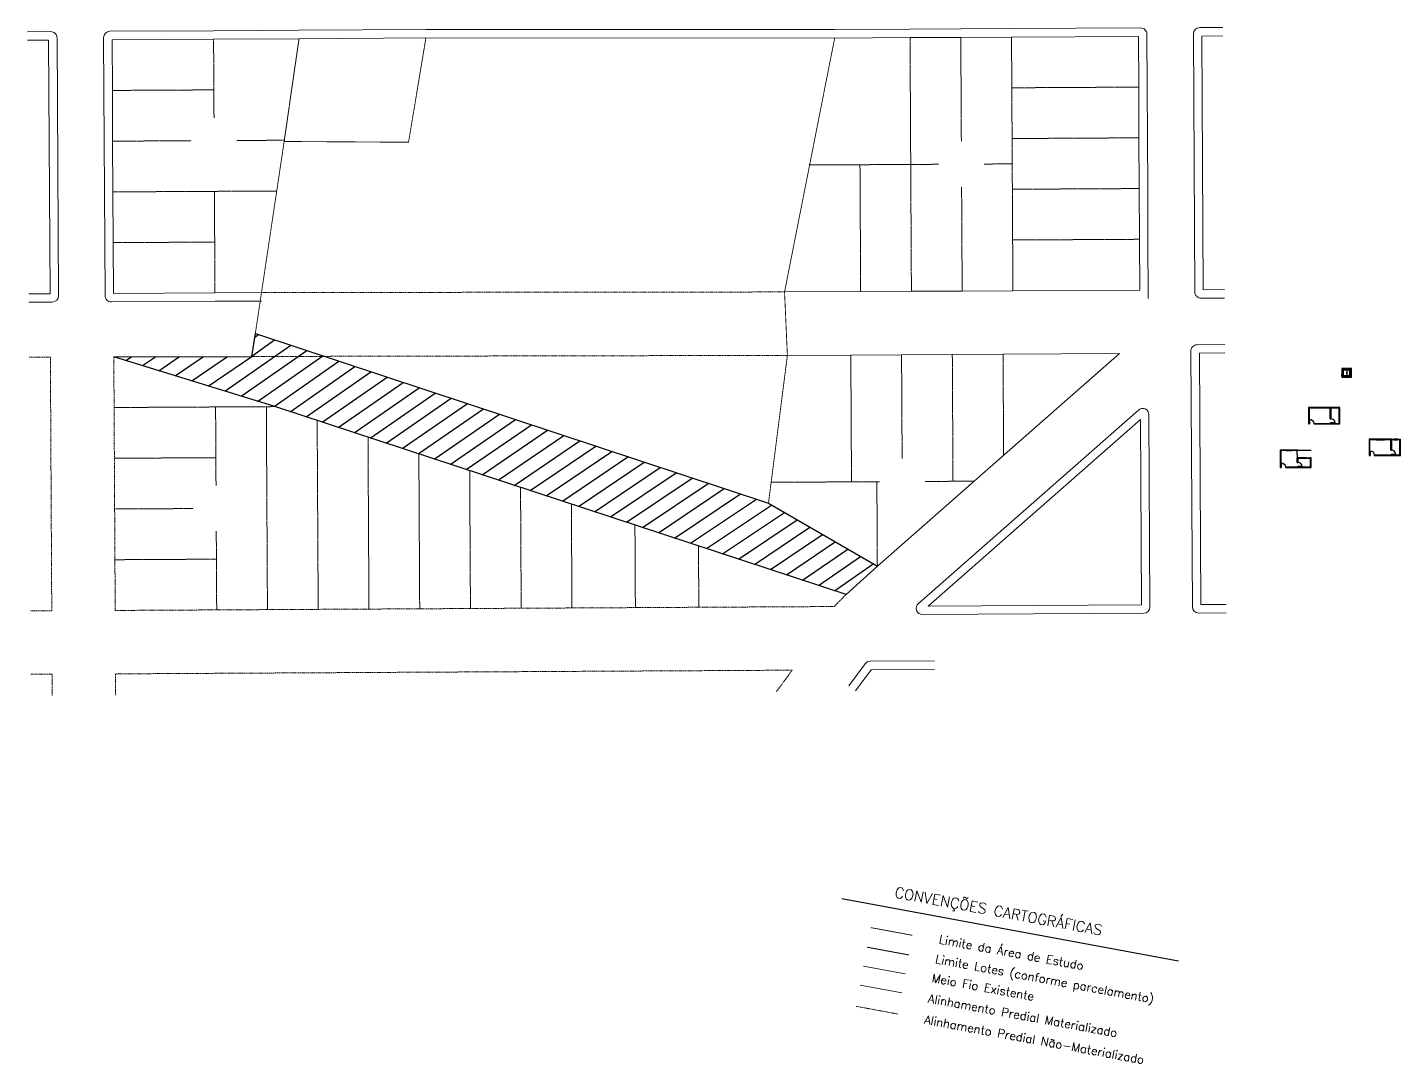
# Model space of a CAD drawing. Header units: centimetres. Extents: x 0 to 1302389, y -144212 to 85618.
# Drawn here: x 597548 to 630015, y -92721 to -68214 of the extents above; entities that cross this region are included whole.
import ezdxf

# ---------------------------------------------------------------- set-up
doc = ezdxf.new("R2010")
doc.units = ezdxf.units.CM
doc.header["$LTSCALE"] = 4
for name, pattern in [('DASHED', [19.049999999999997, 12.7, -6.35]), ('DASHED2', [9.524999999999999, 6.35, -3.175]), ('LTYPE_4', [112.5, 56.25, -56.25]), ('LTYPE_6', [168.75, 112.5, -28.125, 0, -28.125]), ('TRACEJADO', [2, 1, -1])]:
    doc.linetypes.add(name, pattern=pattern)
for name, color, linetype in [('0.1', 1, 'Continuous'), ('0.2', 2, 'Continuous'), ('0.6', 6, 'Continuous'), ('02-CONT', 2, 'Continuous'), ('08', 8, 'Continuous'), ('LIMITE-L', 7, 'Continuous')]:
    doc.layers.add(name, color=color, linetype=linetype)
for name, color, linetype, lineweight in [('FOLHA', 7, 'Continuous', 9), ('K-ALINHAMENTO', 10, 'Continuous', 9), ('P-MEIOFIO', 171, 'Continuous', 9), ('P-URB', 2, 'Continuous', 9)]:
    doc.layers.add(name, color=color, linetype=linetype, lineweight=lineweight)
doc.styles.add('ROMANS', font='romans.shx')

# ---------------------------------------------------------------- blocks, each defined once
blk = doc.blocks.new('1_00e-flat-4')
at = {"color": 1}
blk.add_arc((28.40539012430236, -52.25289090164006), 100, 90, 180, dxfattribs=at)
at = {"layer": '02-CONT'}
blk.add_lwpolyline([(28.40539012430236, -52.25289090164006), (25.40539012430236, -52.25289090164006), (25.40539012430236, 47.74710909835994), (28.40539012430236, 47.74710909835994)], close=True, dxfattribs=at)

msp = doc.modelspace()

# ---------------------------------------------------------------- hatches: boundary and pattern name
at = {"layer": 'LIMITE-L', "transparency": 33554534}
h = msp.add_hatch(dxfattribs=at)
h.set_pattern_fill('ANSI31', color=3, scale=100, angle=-10.4644052113795, style=0)
h.set_pattern_definition([(34.5355947886205, (-190579999.5582845, -754679836.0695785), (-179.9965008461684, 261.5482932139594), [])])
h.paths.add_polyline_path([(617643.8636005117, -80959.08979048312), (615069.6170641534, -79468.71793459496), (602936.8345977, -75452.93446750077), (602855.2120434485, -75997.17313726654), (599590.2381574683, -76004.02173484385), (603396.7247940485, -77183.28399804514), (616903.4970878105, -81626.28871699912)])

# ---------------------------------------------------------------- linework, layer by layer
at = {"color": 1}
msp.add_line((616802.6513975634, -88817.38984705159), (624768.367575566, -90288.6300033126), dxfattribs=at)
at = {"layer": '0.1'}
for p, q in [((628627.7574922316, -76319.70353535617), (628627.7574921275, -76471.70353626095)), ((627436.5389853597, -78208.87078208162), (627316.5389853597, -78208.87078208162)), ((627316.5389853597, -78223.87078208162), (627436.5389853597, -78223.87078208162)), ((627585.0389853597, -78208.87078208162), (627900.0389853597, -78208.87078208162)), ((627585.0389853597, -78210.87078208162), (627900.0389853597, -78210.87078208162)), ((629634.841035439, -77949.60229852551), (629434.841035439, -77949.59678738935)), ((629434.841035439, -77964.59678738935), (629634.841035439, -77964.59678738935)), ((629939.841035439, -77949.60229852551), (629859.841035439, -77949.60229852551)), ((629859.841035439, -77964.59561227023), (629939.841035439, -77964.59561227023)), ((627785.0389853597, -78395.87078208162), (627865.0389853597, -78395.87078208162)), ((627865.0389853597, -78410.87078208162), (627785.0389853597, -78410.87078208162))]:
    msp.add_line(p, q, dxfattribs=at)
at = {"layer": '0.2'}
for p, q in [((627436.5389853597, -78214.87078208162), (627316.5389853597, -78214.87078208162)), ((627316.5389853597, -78217.87078208162), (627436.5389853597, -78217.87078208162))]:
    msp.add_line(p, q, dxfattribs=at)
at = {"layer": '0.2', "linetype": 'DASHED2'}
for p, q in [((629634.840870105, -77955.60229852323), (629434.840870105, -77955.59678738707)), ((629434.841035439, -77958.59678738935), (629634.841035439, -77958.59678738935)), ((629939.841035439, -77955.60229852551), (629859.841035439, -77955.60229852551)), ((629859.841035439, -77958.59561227023), (629939.841035439, -77958.59561227023)), ((627785.0389853597, -78401.87078208162), (627865.0389853597, -78401.87078208162)), ((627865.0389853597, -78404.87078208162), (627785.0389853597, -78404.87078208162))]:
    msp.add_line(p, q, dxfattribs=at)
at = {"layer": '0.2'}
for points in [[(627565.0389853597, -78310.87078208162), (627570.0389853597, -78310.87078208162), (627570.0389853597, -78223.87078208162), (627565.0389853597, -78223.87078208162)], [(627570.0389853597, -78395.87078208162), (627575.0389853597, -78395.87078208162), (627575.0389853597, -78310.87078208162), (627570.0389853597, -78310.87078208162)]]:
    msp.add_lwpolyline(points, close=True, dxfattribs=at)
at = {"layer": '0.6'}
for p, q in [((627862.3108965093, -77578.3189601698), (627862.3108965093, -77593.3189601698)), ((627962.3108965093, -77578.3189601698), (627962.3108965093, -77593.3189601698)), ((628352.3108965093, -77468.3189601698), (628367.3108965093, -77468.3189601698)), ((628352.3108965093, -77568.3189601698), (628367.3108965093, -77568.3189601698)), ((627316.5389853597, -78223.87078208162), (627316.5389853597, -78208.87078208162)), ((627436.5389853597, -78223.87078208162), (627436.5389853597, -78208.87078208162)), ((629434.841035439, -77964.59678738935), (629434.841035439, -77949.59678738935)), ((629634.841035439, -77964.59678738935), (629634.841035439, -77949.59678738935)), ((629784.841035439, -78214.59678738935), (629799.841035439, -78214.59678738935)), ((629859.841035439, -77964.59561227023), (629859.841035439, -77949.60229852551)), ((629939.841035439, -77964.59561227023), (629939.841035439, -77949.60229852551)), ((629939.841035439, -77949.60229852551), (630014.841035439, -77949.60229852551)), ((627570.0389853597, -78395.87078208162), (627585.0389853597, -78395.87078208162)), ((627570.0389853597, -78500.87078208162), (627585.0389853597, -78500.87078208162)), ((627785.0389853597, -78410.87078208162), (627785.0389853597, -78395.87078208162)), ((627865.0389853597, -78410.87078208162), (627865.0389853597, -78395.87078208162)), ((629294.841035439, -78324.59678738935), (629294.841035439, -78339.59678738935)), ((629394.841035439, -78324.59678738935), (629394.841035439, -78339.59678738935)), ((629784.841035439, -78314.59678738935), (629799.841035439, -78314.59678738935)), ((627193.0389853597, -78610.87078208162), (627193.0389853597, -78625.87078208162)), ((627293.0389853597, -78610.87078208162), (627293.0389853597, -78625.87078208162)), ((627570.0389853597, -78600.87078208162), (627585.0389853597, -78600.87078208162))]:
    msp.add_line(p, q, dxfattribs=at)
for points in [[(628857.7574922316, -76489.20353494848), (628857.7574922316, -76279.20353494848), (628627.7574922316, -76279.20353494848), (628627.7574922316, -76319.70353535617)], [(628842.7574922316, -76474.20353494848), (628842.7574922316, -76294.20353494848), (628642.7574922316, -76294.20353494848), (628642.7574922316, -76319.70353535617)], [(628627.7574922316, -76471.70353626095), (628627.7574922316, -76489.20353494848), (628857.7574922316, -76489.20353494848)], [(628642.7574922316, -76471.70353626095), (628642.7574922316, -76474.20353494848), (628842.7574922316, -76474.20353494848)], [(628367.3108965093, -77203.3189601698), (627837.3108965093, -77203.3189601698), (627837.3108965093, -77593.3189601698), (627862.3108965093, -77593.3189601698)], [(628352.3108965093, -77468.3189601698), (628352.3108965093, -77218.3189601698), (627852.3108965093, -77218.3189601698), (627852.3108965093, -77578.3189601698), (627862.3108965093, -77578.3189601698)], [(628352.3108965093, -77593.31778505068), (628582.3108965093, -77593.31778505068), (628582.3108965093, -77203.31778505068), (628352.3108965093, -77203.31778505068), (628352.3108965093, -77203.3189601698)], [(628352.3108965093, -77218.3189601698), (628352.3108965093, -77468.3189601698)], [(628367.3108965093, -77468.3189601698), (628367.3108965093, -77218.31778505068)], [(628367.3108965093, -77568.3189601698), (628367.3108965093, -77578.31778505068), (628567.3108965093, -77578.31778505068), (628567.3108965093, -77218.31778505068), (628367.3108965093, -77218.31778505068), (628367.3108965093, -77468.3189601698)], [(627962.3108965093, -77578.3189601698), (628352.3108965093, -77578.3189601698), (628352.3108965093, -77568.3189601698)], [(627962.3108965093, -77593.3189601698), (628367.3108965093, -77593.3189601698), (628367.3108965093, -77593.31778505068)], [(628352.3108965093, -77568.3189601698), (628352.3108965093, -77578.3189601698)], [(628367.3108965093, -77578.31778505068), (628367.3108965093, -77568.3189601698)], [(627316.5389853597, -78208.87078208162), (627168.0389853597, -78208.87078208162), (627168.0389853597, -78625.87078208162), (627193.0389853597, -78625.87078208162)], [(627316.5389853597, -78223.87078208162), (627183.0389853597, -78223.87078208162), (627183.0389853597, -78610.87078208162), (627193.0389853597, -78610.87078208162)], [(627585.0389853597, -78223.87078208162), (627585.0389853597, -78208.87078208162), (627436.5389853597, -78208.87078208162)], [(627585.0389853597, -78223.87078208162), (627436.5389853597, -78223.87078208162)], [(629434.841035439, -77949.59678738935), (629269.841035439, -77949.59678738935), (629269.841035439, -78339.59678738935), (629294.841035439, -78339.59678738935)], [(629434.841035439, -77964.59678738935), (629284.841035439, -77964.59678738935), (629284.841035439, -78324.59678738935), (629294.841035439, -78324.59678738935)], [(629799.841035439, -77949.59678738935), (629634.841035439, -77949.59678738935)], [(629634.841035439, -77949.60229852551), (629859.841035439, -77949.60229852551)], [(629784.841035439, -78214.59678738935), (629784.841035439, -77964.59678738935), (629634.841035439, -77964.59678738935)], [(629784.841035439, -78339.59561227023), (630014.841035439, -78339.59561227023), (630014.841035439, -77949.59561227023)], [(629784.841035439, -77949.59561227023), (629784.841035439, -77949.59678738935)], [(629784.841035439, -77964.59678738935), (629784.841035439, -78214.59678738935)], [(629799.841035439, -78214.59678738935), (629799.841035439, -77964.59561227023)], [(629799.841035439, -78314.59678738935), (629799.841035439, -78324.59561227023), (629999.841035439, -78324.59561227023), (629999.841035439, -77964.59561227023), (629939.841035439, -77964.59561227023)], [(629859.841035439, -77964.59561227023), (629799.841035439, -77964.59561227023), (629799.841035439, -78214.59678738935)], [(627570.0389853597, -78625.87078208162), (627900.0389853597, -78625.87078208162), (627900.0389853597, -78395.87078208162), (627865.0389853597, -78395.87078208162)], [(627570.0389853597, -78500.87078208162), (627570.0389853597, -78395.87078208162)], [(627585.0389853597, -78395.87078208162), (627585.0389853597, -78395.87078208162)], [(627785.0389853597, -78395.87078208162), (627585.0389853597, -78395.87078208162)], [(627585.0389853597, -78600.87078208162), (627585.0389853597, -78610.87078208162), (627885.0389853597, -78610.87078208162), (627885.0389853597, -78410.87078208162), (627865.0389853597, -78410.87078208162)], [(627585.0389853597, -78500.87078208162), (627585.0389853597, -78410.87078208162)], [(627785.0389853597, -78410.87078208162), (627585.0389853597, -78410.87078208162), (627585.0389853597, -78500.87078208162)], [(629394.841035439, -78324.59678738935), (629784.841035439, -78324.59678738935), (629784.841035439, -78314.59678738935)], [(629394.841035439, -78339.59678738935), (629799.841035439, -78339.59678738935), (629799.841035439, -78339.59561227023)], [(629784.841035439, -78314.59678738935), (629784.841035439, -78324.59678738935)], [(629799.841035439, -78324.59561227023), (629799.841035439, -78314.59678738935)], [(627293.0389853597, -78610.87078208162), (627570.0389853597, -78610.87078208162), (627570.0389853597, -78600.87078208162)], [(627293.0389853597, -78625.87078208162), (627585.0389853597, -78625.87078208162)], [(627585.0389853597, -78610.87078208162), (627585.0389853597, -78600.87078208162)]]:
    msp.add_lwpolyline(points, dxfattribs=at)
at = {"layer": '08', "color": 253}
for p, q in [((628734.2036663439, -76299.20353398421), (628734.2036663439, -76294.2035344664)), ((628751.2036674046, -76299.20353398421), (628751.2036674046, -76294.2035344664)), ((628627.7574922316, -76319.70353535617), (628633.7574921692, -76319.70353535617)), ((628627.757492178, -76319.7035362181), (628642.7574922316, -76319.7035362181)), ((628627.7574921275, -76331.70353542764), (628638.2574922004, -76331.70353542764)), ((628627.7574921275, -76421.70353596327), (628627.7574921275, -76471.70353626095)), ((628633.7574921692, -76421.70353596327), (628627.7574921275, -76421.70353596327)), ((628627.7574922316, -76471.70353626095), (628633.7574921692, -76471.70353626095)), ((628642.7574922316, -76471.70353626095), (628627.757492178, -76471.70353626095)), ((628633.5574921678, -76319.9035353574), (628627.957492129, -76319.9035353574)), ((628638.057492199, -76331.50353542641), (628627.957492129, -76331.50353542641)), ((628627.957492129, -76421.9035359645), (628633.5574921678, -76421.9035359645)), ((628627.957492129, -76471.50353625971), (628627.957492129, -76421.9035359645)), ((628633.5574921678, -76471.50353625971), (628627.957492129, -76471.50353625971)), ((628633.5574921678, -76321.20353536513), (628633.5574921678, -76319.9035353574)), ((628633.7574921692, -76321.20353536513), (628633.5574921678, -76321.20353536513)), ((628633.5574921678, -76421.9035359645), (628633.5574921678, -76423.20353597224)), ((628633.5574921678, -76423.20353597224), (628633.7574921692, -76423.20353597224)), ((628633.5574921678, -76470.20353625198), (628633.5574921678, -76471.50353625971)), ((628633.7574921692, -76470.20353625198), (628633.5574921678, -76470.20353625198)), ((628633.7574921692, -76319.70353535617), (628642.7574922316, -76319.70353535617)), ((628633.7574921692, -76319.70353535617), (628633.7574921692, -76321.20353536513)), ((628633.7574921692, -76471.70353626095), (628633.7574921692, -76331.70353542764)), ((628642.7574922316, -76471.70353626095), (628633.7574921692, -76471.70353626095)), ((628634.2574921726, -76376.70353569552), (628634.2574921726, -76423.70353597526)), ((628634.2574921726, -76376.70353569552), (628638.2574922004, -76376.70353569552)), ((628634.2574921726, -76423.70353597526), (628638.2574922004, -76423.70353597526)), ((628634.457492174, -76423.50353597403), (628634.457492174, -76376.90353569663)), ((628638.057492199, -76376.90353569663), (628634.457492174, -76376.90353569663)), ((628638.057492199, -76423.50353597403), (628634.457492174, -76423.50353597403)), ((628635.757492183, -76471.70353626095), (628635.757492183, -76423.70353597526)), ((628636.75749219, -76423.70353597526), (628636.75749219, -76471.70353626095)), ((628638.057492199, -76330.00353541756), (628638.057492199, -76331.50353542641)), ((628642.5574922302, -76330.00353541756), (628638.057492199, -76330.00353541756)), ((628638.057492199, -76378.20353570436), (628638.057492199, -76376.90353569663)), ((628638.2574922004, -76378.20353570436), (628638.057492199, -76378.20353570436)), ((628638.057492199, -76422.2035359663), (628638.057492199, -76423.50353597403)), ((628638.2574922004, -76422.2035359663), (628638.057492199, -76422.2035359663)), ((628638.2574922004, -76330.20353541868), (628642.7574922316, -76330.20353541868)), ((628638.2574922004, -76331.70353542764), (628638.2574922004, -76330.20353541868)), ((628638.2574922004, -76376.70353569552), (628638.2574922004, -76378.20353570436)), ((628638.2574922004, -76423.70353597526), (628638.2574922004, -76422.2035359663)), ((628638.7574922038, -76330.50353542047), (628638.7574922038, -76378.70353570739)), ((628642.7574922316, -76330.50353542047), (628638.7574922038, -76330.50353542047)), ((628638.7574922038, -76378.70353570739), (628642.7574922316, -76378.70353570739)), ((628638.9574922052, -76330.70353542171), (628642.5574922302, -76330.70353542171)), ((628638.9574922052, -76378.50353570627), (628638.9574922052, -76330.70353542171)), ((628642.5574922302, -76378.50353570627), (628638.9574922052, -76378.50353570627)), ((628640.2574922142, -76471.70353626095), (628640.2574922142, -76378.70353570739)), ((628641.2574922212, -76378.70353570739), (628641.2574922212, -76471.70353626095)), ((628642.5574922302, -76328.70353540983), (628642.5574922302, -76330.00353541756)), ((628642.7574922316, -76328.70353540983), (628642.5574922302, -76328.70353540983)), ((628642.5574922302, -76330.70353542171), (628642.5574922302, -76332.00353542944)), ((628642.5574922302, -76332.00353542944), (628642.7574922316, -76332.00353542944)), ((628642.5574922302, -76377.20353569843), (628642.5574922302, -76378.50353570627)), ((628642.7574922316, -76377.20353569843), (628642.5574922302, -76377.20353569843)), ((628642.7574922316, -76328.70353540983), (628642.7574922316, -76319.70353621822)), ((628642.7574922316, -76328.70353540983), (628642.7574922316, -76471.70353626095)), ((628645.7574922524, -76328.70353540983), (628645.9574922537, -76328.70353540983)), ((628645.7574922524, -76328.70353540983), (628645.7574922524, -76469.20353624616)), ((628650.2574922836, -76330.20353541868), (628645.7574922524, -76330.20353541868)), ((628645.7574922524, -76330.50353542047), (628649.7574922802, -76330.50353542047)), ((628645.9574922537, -76332.00353542944), (628645.7574922524, -76332.00353542944)), ((628645.7574922524, -76377.20353569843), (628645.9574922537, -76377.20353569843)), ((628649.7574922802, -76378.70353570739), (628645.7574922524, -76378.70353570739)), ((628654.7574923148, -76469.20353624616), (628645.7574922524, -76469.20353624616)), ((628645.9574922537, -76328.70353540983), (628645.9574922537, -76330.00353541756)), ((628645.9574922537, -76330.00353541756), (628650.4574922851, -76330.00353541756)), ((628645.9574922537, -76330.70353542171), (628645.9574922537, -76332.00353542944)), ((628649.5574922787, -76330.70353542171), (628645.9574922537, -76330.70353542171)), ((628645.9574922537, -76377.20353569843), (628645.9574922537, -76378.50353570627)), ((628645.9574922537, -76378.50353570627), (628649.5574922787, -76378.50353570627)), ((628647.2574922629, -76469.20353624616), (628647.2574922629, -76378.70353570739)), ((628648.2574922697, -76378.70353570739), (628648.2574922697, -76469.20353624616)), ((628649.5574922787, -76378.50353570627), (628649.5574922787, -76330.70353542171)), ((628649.7574922802, -76330.50353542047), (628649.7574922802, -76378.70353570739)), ((628650.2574922836, -76331.70353542764), (628650.2574922836, -76330.20353541868)), ((628650.2574922836, -76331.70353542764), (628654.7574923148, -76331.70353542764)), ((628650.2574922836, -76376.70353569552), (628650.2574922836, -76378.20353570436)), ((628654.2574923114, -76376.70353569552), (628650.2574922836, -76376.70353569552)), ((628650.2574922836, -76378.20353570436), (628650.4574922851, -76378.20353570436)), ((628650.2574922836, -76422.2035359663), (628650.4574922851, -76422.2035359663)), ((628650.2574922836, -76423.70353597526), (628650.2574922836, -76422.2035359663)), ((628654.2574923114, -76423.70353597526), (628650.2574922836, -76423.70353597526)), ((628650.4574922851, -76330.00353541756), (628650.4574922851, -76331.50353542641)), ((628650.4574922851, -76331.50353542641), (628654.7574923148, -76331.50353542641)), ((628650.4574922851, -76376.90353569663), (628654.05749231, -76376.90353569663)), ((628650.4574922851, -76378.20353570436), (628650.4574922851, -76376.90353569663)), ((628650.4574922851, -76422.2035359663), (628650.4574922851, -76423.50353597403)), ((628650.4574922851, -76423.50353597403), (628654.05749231, -76423.50353597403)), ((628651.7574922941, -76423.70353597526), (628651.7574922941, -76469.20353624616)), ((628652.7574923009, -76469.20353624616), (628652.7574923009, -76423.70353597526)), ((628654.05749231, -76423.50353597403), (628654.05749231, -76376.90353569663)), ((628654.2574923114, -76376.70353569552), (628654.2574923114, -76423.70353597526)), ((628657.7574922852, -76331.50353526017), (628654.7574922745, -76331.50353526017)), ((628654.7574923148, -76331.70353542764), (628654.7574923148, -76469.20353624616)), ((628654.7574922745, -76331.70353476093), (628659.7574917923, -76331.70353476093)), ((628654.7574922745, -76421.70353658237), (628659.7574917923, -76421.70353658237)), ((628654.7574922745, -76423.20353658772), (628654.9574917752, -76423.20353658772)), ((628654.9574917752, -76421.90353608313), (628657.7574922852, -76421.90353608313)), ((628654.9574917752, -76423.20353658772), (628654.9574917752, -76421.90353608313)), ((628657.7574922852, -76311.20353402705), (628657.7574922852, -76331.50353526017)), ((628812.7574921245, -76311.20353402705), (628657.7574922852, -76311.20353402705)), ((628657.7574922852, -76421.90353608313), (628657.7574922852, -76457.20353538771)), ((628657.7574922852, -76457.20353538771), (628812.7574921245, -76457.20353538771)), ((628659.7574917923, -76314.20353403776), (628809.7574906137, -76314.20353403776)), ((628659.7574917923, -76314.20353403776), (628659.7574917923, -76331.70353476093)), ((628659.7574917923, -76454.20353537689), (628659.7574917923, -76421.70353658237)), ((628809.7574906137, -76454.20353537689), (628659.7574917923, -76454.20353537689)), ((628721.7036665992, -76308.10353402533), (628727.1036666699, -76308.10353402533)), ((628721.7036665992, -76308.70353403148), (628721.7036665992, -76308.10353402533)), ((628721.7036665992, -76308.70353403148), (628727.7036666778, -76308.70353403148)), ((628721.7036665992, -76459.70353538317), (628721.7036665992, -76460.30353538932)), ((628721.7036665992, -76459.70353538317), (628727.7036666778, -76459.70353538317)), ((628721.7036665992, -76460.30353538932), (628727.1036666699, -76460.30353538932)), ((628727.1036666699, -76302.70353396978), (628735.2036667761, -76302.70353396978)), ((628727.1036666699, -76308.10353402533), (628727.1036666699, -76302.70353396978)), ((628727.1036666699, -76460.30353538932), (628727.1036666699, -76465.70353544487)), ((628727.1036666699, -76465.70353544487), (628735.2036667761, -76465.70353544487)), ((628727.7036666778, -76308.70353403148), (628727.7036666778, -76302.70353396978)), ((628727.7036668207, -76308.70353351808), (628727.7036668207, -76311.20353402705)), ((628727.7036668207, -76459.70353589657), (628727.7036668207, -76457.20353538771)), ((628727.7036666778, -76459.70353538317), (628727.7036666778, -76465.70353544487)), ((628738.2036668581, -76299.20353398421), (628734.2036663439, -76299.20353398421)), ((628738.2036668581, -76469.20353543056), (628734.2036663439, -76469.20353543056)), ((628734.2036663439, -76469.20353543056), (628734.2036663439, -76474.20353494848)), ((628735.2036667761, -76302.70353396978), (628735.2036667761, -76308.70353403148)), ((628735.2036668474, -76308.70353351808), (628735.2036668474, -76311.20353402705)), ((628735.2036668474, -76459.70353589657), (628735.2036668474, -76457.20353538771)), ((628735.2036667761, -76465.70353544487), (628735.2036667761, -76459.70353538317)), ((628738.2036668581, -76299.20353398421), (628738.2036668581, -76299.6535339858)), ((628742.7036668742, -76299.20353398421), (628738.2036668581, -76299.20353398421)), ((628738.5532408594, -76300.02079698707), (628738.2036668581, -76299.6535339858)), ((628738.5532408594, -76468.3862724277), (628738.2036668581, -76468.75353542886)), ((628738.2036668581, -76469.20353543056), (628738.2036668581, -76468.75353542886)), ((628738.2036668581, -76469.20353543056), (628742.7036668742, -76469.20353543056)), ((628741.9040928714, -76300.18627098769), (628738.5532408594, -76300.02079698707)), ((628741.9040928714, -76468.22079842708), (628738.5532408594, -76468.3862724277)), ((628742.2536668726, -76302.15353399464), (628741.9036668714, -76302.5035339959)), ((628741.9036668714, -76306.70353401099), (628741.9036668714, -76302.5035339959)), ((628742.7036668742, -76306.70353401099), (628741.9036668714, -76306.70353401099)), ((628741.9036668714, -76461.70353540378), (628741.9036668714, -76465.90353541875)), ((628742.7036668742, -76461.70353540378), (628741.9036668714, -76461.70353540378)), ((628742.2536668726, -76466.25353542001), (628741.9036668714, -76465.90353541875)), ((628741.9040928714, -76300.18627098769), (628742.2536668726, -76300.55353398896)), ((628742.2536668726, -76467.85353542569), (628741.9040928714, -76468.22079842708)), ((628742.2536668726, -76302.15353399464), (628742.2536668726, -76300.55353398896)), ((628742.2536668726, -76466.25353542001), (628742.2536668726, -76467.85353542569)), ((628747.2036668903, -76299.20353398421), (628742.7036668742, -76299.20353398421)), ((628742.7036668742, -76306.70353401099), (628743.5036668772, -76306.70353401099)), ((628742.7036668742, -76461.70353540378), (628743.5036668772, -76461.70353540378)), ((628742.7036668742, -76469.20353543056), (628747.2036668903, -76469.20353543056)), ((628743.1536668759, -76300.55353398896), (628743.5032408771, -76300.18627098769)), ((628743.1536668759, -76302.15353399464), (628743.1536668759, -76300.55353398896)), ((628743.1536668759, -76302.15353399464), (628743.5036668772, -76302.5035339959)), ((628743.1536668759, -76466.25353542001), (628743.5036668772, -76465.90353541875)), ((628743.1536668759, -76466.25353542001), (628743.1536668759, -76467.85353542569)), ((628743.5032408771, -76468.22079842708), (628743.1536668759, -76467.85353542569)), ((628743.5032408771, -76300.18627098769), (628746.8540928891, -76300.02079698707)), ((628743.5032408771, -76468.22079842708), (628746.8540928891, -76468.3862724277)), ((628743.5036668772, -76306.70353401099), (628743.5036668772, -76302.5035339959)), ((628743.5036668772, -76461.70353540378), (628743.5036668772, -76465.90353541875)), ((628746.8540928891, -76300.02079698707), (628747.2036668903, -76299.6535339858)), ((628746.8540928891, -76468.3862724277), (628747.2036668903, -76468.75353542886)), ((628747.2036668903, -76299.20353398421), (628747.2036668903, -76299.6535339858)), ((628747.2036668903, -76299.20353398421), (628751.2036674046, -76299.20353398421)), ((628747.2036668903, -76469.20353543056), (628747.2036668903, -76468.75353542886)), ((628747.2036668903, -76469.20353543056), (628751.2036674046, -76469.20353543056)), ((628750.2036669725, -76302.70353396978), (628750.2036669725, -76308.70353403148)), ((628758.3036670785, -76302.70353396978), (628750.2036669725, -76302.70353396978)), ((628750.2036669011, -76308.70353351808), (628750.2036669011, -76311.20353402705)), ((628750.2036669011, -76459.70353589657), (628750.2036669011, -76457.20353538771)), ((628750.2036669725, -76465.70353544487), (628750.2036669725, -76459.70353538317)), ((628758.3036670785, -76465.70353544487), (628750.2036669725, -76465.70353544487)), ((628751.2036674046, -76469.20353543056), (628751.2036674046, -76474.20353494848)), ((628757.7036670707, -76308.70353403148), (628757.7036670707, -76302.70353396978)), ((628763.7036671493, -76308.70353403148), (628757.7036670707, -76308.70353403148)), ((628757.7036669279, -76308.70353351808), (628757.7036669279, -76311.20353402705)), ((628757.7036669279, -76459.70353589657), (628757.7036669279, -76457.20353538771)), ((628757.7036670707, -76459.70353538317), (628757.7036670707, -76465.70353544487)), ((628763.7036671493, -76459.70353538317), (628757.7036670707, -76459.70353538317)), ((628758.3036670785, -76308.10353402533), (628758.3036670785, -76302.70353396978)), ((628763.7036671493, -76308.10353402533), (628758.3036670785, -76308.10353402533)), ((628758.3036670785, -76460.30353538932), (628758.3036670785, -76465.70353544487)), ((628763.7036671493, -76460.30353538932), (628758.3036670785, -76460.30353538932)), ((628763.7036671493, -76308.70353403148), (628763.7036671493, -76308.10353402533)), ((628763.7036671493, -76459.70353538317), (628763.7036671493, -76460.30353538932)), ((628809.7574906137, -76314.20353403776), (628809.7574906137, -76454.20353537689)), ((628809.7574906137, -76430.13787611244), (628809.7574906137, -76430.13787611244)), ((628812.7574921245, -76457.20353538771), (628812.7574921245, -76311.20353402705)), ((628817.7574916424, -76442.2035351734), (628817.7574916424, -76321.20353306267)), ((628817.7574916424, -76321.20353306267), (628835.7574917066, -76321.20353306267)), ((628835.7574917066, -76442.2035351734), (628817.7574916424, -76442.2035351734)), ((628819.5074906485, -76308.80353401853), (628842.7574922316, -76308.80353401853)), ((628819.5074906485, -76313.80353353634), (628819.5074906485, -76308.80353401853)), ((628823.5074911629, -76313.80353353634), (628819.5074906485, -76313.80353353634)), ((628819.5074906485, -76449.60353619973), (628819.5074906485, -76454.60353571766)), ((628823.5074911629, -76449.60353619973), (628819.5074906485, -76449.60353619973)), ((628819.5074906485, -76454.60353571766), (628842.7574922316, -76454.60353571766)), ((628823.9074916643, -76314.20353368479), (628823.5074916629, -76313.80353369513)), ((628830.007491686, -76313.80353369513), (628823.5074916629, -76313.80353369513)), ((628823.9074916643, -76449.20353455127), (628823.5074916629, -76449.60353454093)), ((628823.5074916629, -76449.60353454093), (628830.007491686, -76449.60353454093)), ((628826.5574916737, -76314.20353368479), (628823.9074916643, -76314.20353368479)), ((628823.9074916643, -76449.20353455127), (628826.5574916737, -76449.20353455127)), ((628826.357491673, -76315.70353364614), (628826.5574916737, -76315.5035336512)), ((628826.357491673, -76319.20353355557), (628826.357491673, -76315.70353364614)), ((628827.1574916759, -76319.20353355557), (628826.357491673, -76319.20353355557)), ((628826.357491673, -76444.20353468049), (628826.357491673, -76447.70353459004)), ((628826.357491673, -76444.20353468049), (628827.1574916759, -76444.20353468049)), ((628826.5574916737, -76447.90353458487), (628826.357491673, -76447.70353459004)), ((628826.5574916737, -76315.5035336512), (628826.5574916737, -76314.20353368479)), ((628826.5574916737, -76447.90353458487), (628826.5574916737, -76449.20353455127)), ((628829.6074916846, -76314.20353368479), (628826.9574916752, -76314.20353368479)), ((628826.9574916752, -76315.5035336512), (628826.9574916752, -76314.20353368479)), ((628826.9574916752, -76315.5035336512), (628827.1574916759, -76315.70353364614)), ((628827.1574916759, -76447.70353459004), (628826.9574916752, -76447.90353458487)), ((628826.9574916752, -76447.90353458487), (628826.9574916752, -76449.20353455127)), ((628826.9574916752, -76449.20353455127), (628829.6074916846, -76449.20353455127)), ((628827.1574916759, -76319.20353355557), (628827.1574916759, -76315.70353364614)), ((628827.1574916759, -76444.20353468049), (628827.1574916759, -76447.70353459004)), ((628829.6074916846, -76314.20353368479), (628830.007491686, -76313.80353369513)), ((628829.6074916846, -76449.20353455127), (628830.007491686, -76449.60353454093)), ((628830.007492186, -76313.80353353634), (628842.7574922316, -76313.80353353634)), ((628830.007492186, -76449.60353619973), (628842.7574922316, -76449.60353619973)), ((628835.7574917066, -76321.20353306267), (628835.7574917066, -76442.2035351734))]:
    msp.add_line(p, q, dxfattribs=at)
at = {"layer": '08', "color": 253, "linetype": 'LTYPE_6'}
for p, q in [((628742.7036668742, -76294.2035344664), (628742.7036668742, -76473.23294928421)), ((628729.9121558286, -76384.20353494848), (628755.1418049186, -76384.20353494848)), ((628837.8113172139, -76384.20353494848), (628814.875273132, -76384.20353494848)), ((628826.7574916745, -76304.92690850464), (628826.7574916745, -76458.10305673008))]:
    msp.add_line(p, q, dxfattribs=at)
at = {"layer": '08', "color": 253, "linetype": 'LTYPE_4'}
for p, q in [((628728.553666689, -76302.70353396978), (628728.553666689, -76308.70353403148)), ((628728.5536673237, -76308.70353351808), (628728.5536673237, -76311.20353402705)), ((628728.5536673237, -76459.70353589657), (628728.5536673237, -76457.20353538771)), ((628728.553666689, -76465.70353544487), (628728.553666689, -76459.70353538317)), ((628756.8536670596, -76302.70353396978), (628756.8536670596, -76308.70353403148)), ((628756.8536664248, -76308.70353351808), (628756.8536664248, -76311.20353402705)), ((628756.8536664248, -76459.70353589657), (628756.8536664248, -76457.20353538771)), ((628756.8536670596, -76465.70353544487), (628756.8536670596, -76459.70353538317))]:
    msp.add_line(p, q, dxfattribs=at)
at = {"layer": 'K-ALINHAMENTO'}
for points in [[(606969.2333191762, -68463.6748985704), (603969.277915869, -68480.03271340567), (601949.307944275, -68491.04697510414), (599549.343621609, -68504.13322658977), (599555.8867473687, -69704.11538783123), (599562.4298731115, -70904.09754916409), (599568.9729988542, -72104.07971049717), (599575.5161245343, -73304.06187191326), (599582.059250294, -74504.04403315461), (601982.02357296, -74490.9577816691), (603082.0072208534, -74484.95991642145)], [(615449.6599365086, -74470.9574662128), (617249.633178508, -74461.14277759881), (618449.615339863, -74454.59965185996), (619649.597501174, -74448.05652611307), (620849.57966249, -74441.51340046199), (623849.5350658225, -74425.15558610507), (623842.9919401187, -73225.17342468444), (623836.4488143759, -72025.19126335159), (623829.9056886331, -70825.2091020185), (623823.3625628734, -69625.22694077715), (623816.8194371545, -68425.24477944849), (620816.8640338389, -68441.6025937139), (619616.8818725059, -68448.14571945672), (618416.899711156, -68454.68884529104), (616635.2332835182, -68464.50510363479)], [(625849.5053347013, -74414.2503765003), (625349.5127674963, -74416.97667888063), (625316.7971387893, -68417.06587231159), (625816.7897060331, -68414.33956984384)], [(597582.0889814323, -74514.94924266776), (598082.0815486523, -74512.22294019558), (598049.3659199742, -68512.31213372666), (597549.3733527473, -68515.0384361028)], [(617643.8636005117, -80959.08979048312), (619932.9242001878, -78946.57853057678), (623366.5150996526, -75927.81164085027), (620616.5559799911, -75942.80630384036), (619416.5738186412, -75949.3494296748), (618216.5916573252, -75955.89255532587), (617016.6094959752, -75962.4356811603), (615516.6317942997, -75970.6145883844)], [(625857.6842418277, -75914.22807780188), (625257.6931610765, -75917.49964075221), (625293.3944452606, -81863.95969183347), (625890.1085176696, -81860.70599738625)], [(618998.3715577564, -83398.3067740309), (617498.3938560588, -83406.48568125092), (617130.2923377899, -83908.50025607762)], [(617236.7117356731, -90865.92773346521), (618220.1334859849, -91047.56232064695)]]:
    msp.add_lwpolyline(points, dxfattribs=at)
at = {"layer": 'K-ALINHAMENTO', "linetype": 'DASHED', "ltscale": 0.5}
for points in [[(615449.6963578953, -74470.77005110809), (603082.0072208534, -74484.95991642145)], [(615516.6317942997, -75970.6145883844), (602855.2120434485, -75997.17313726654)], [(597590.2678885828, -76014.92694435234), (598090.2604558334, -76012.20064198074), (598122.9760844557, -82012.11144862871), (597622.9835172509, -82014.83775100892)], [(599590.2381574683, -76004.02173484385), (599596.7812831872, -77204.00389617239), (599603.324408908, -78403.98605750129), (599609.8675346678, -79603.96821874275), (599616.4106604105, -80803.9503800756), (599622.9537861532, -82003.93254140869), (602022.9181087565, -81990.84629000619), (603222.9002700896, -81984.30316426337), (604422.8824314445, -81977.76003852475), (605622.8645927556, -81971.21691277786), (606822.8467540717, -81964.67378712667), (608022.8289154434, -81958.13066129643), (609222.8110767545, -81951.58753554954), (610422.7932380706, -81945.04440989834), (611922.7709397444, -81936.8655026739), (613422.748641403, -81928.68659554143), (616622.7010716147, -81911.23826019396), (616903.4970878105, -81626.28871699912)], [(615262.7933260662, -83918.68314146204), (615630.8948443352, -83416.66856663534), (605631.0434999298, -83471.19461446698), (604431.0613386137, -83477.73774011817), (603231.0791772638, -83484.2808659526), (602031.0970159698, -83490.82399160776), (599631.1326932647, -83503.91024318093), (599633.8589956799, -84003.90281032026)], [(597631.16242442, -83514.81545260234), (598131.1549916469, -83512.08915022633), (598133.881294023, -84012.08171745308)]]:
    msp.add_lwpolyline(points, dxfattribs=at)
at = {"layer": 'K-ALINHAMENTO'}
msp.add_lwpolyline([(618846.4183831426, -81899.11302796705), (623866.223622685, -77485.7678467345), (623890.1382482818, -81871.61120727565)], close=True, dxfattribs=at)
at = {"layer": 'K-ALINHAMENTO', "linetype": 'DASHED', "ltscale": 0.5, "elevation": 393572.65662516}
msp.add_lwpolyline([(617144.0189337812, -91367.7931484849), (618127.4406840928, -91549.42773566663)], dxfattribs=at)
at = {"layer": 'LIMITE-L', "const_width": 20}
msp.add_lwpolyline([(603617.9528426313, -70911.40926083003), (606558.7557129624, -70929.74629547691), (606969.2333191762, -68463.6748985704), (616635.2332835182, -68464.50510363479), (615449.6599365086, -74470.9574662128), (615516.6317942997, -75970.6145883844), (615069.6170641534, -79468.71793459496), (602936.8345977, -75452.93446750077)], close=True, dxfattribs=at)
at = {"layer": 'LIMITE-L', "color": 3}
msp.add_lwpolyline([(615069.6170641534, -79468.71793459496), (617643.8636005117, -80959.08979048312), (616903.4970878105, -81626.28871699912), (603396.7247940485, -77183.28399804514), (599590.2381574683, -76004.02173484385), (602855.2120434485, -75997.17313726654), (602936.8345977, -75452.93446750077)], close=True, dxfattribs=at)
at = {"layer": 'LIMITE-L', "const_width": 20, "elevation": 393572.65662516}
msp.add_lwpolyline([(617487.9468225396, -89505.66891547642), (618471.3685728512, -89687.30350265815)], dxfattribs=at)
at = {"layer": 'P-MEIOFIO'}
for points in [[(597583.1795024227, -74714.94626954698), (598133.171326372, -74711.94733678154, 0.4142135623223961), (598282.3512057859, -74561.13167594979), (598249.0903166429, -68461.22235599963, 0.4142135623801521), (598098.2746557569, -68312.04247656232), (597548.2828317898, -68315.04140922974)], [(624050.6226136758, -74624.06209199072), (624042.9889670162, -73224.08290369739), (624036.4458412734, -72024.10074236442), (624029.9027155251, -70824.1185810304), (624023.3595897709, -69624.13641978998), (624016.5438338252, -68374.15500172181, 0.4142135623745483), (623865.7281729445, -68224.97512228554), (620815.7735128759, -68241.60556683969), (619615.7913515319, -68248.14869258052), (618415.8038225692, -68254.69184769748), (616634.1313814746, -68264.50813915837), (606968.1427981857, -68263.67787169118), (603968.1873949061, -68280.03568653145), (601948.217423312, -68291.04994823015), (599498.2538439132, -68304.40883000824, 0.4142135623743496), (599349.0739644737, -68455.2244908351), (599355.8897204712, -69705.20590881817), (599362.4328462139, -70905.18807015126), (599368.9759719567, -72105.17023148423), (599375.5190976423, -73305.15239290136), (599382.3348536345, -74555.13381088339, 0.4142135623731594), (599533.1505145206, -74704.3136903207), (601983.1140939157, -74690.9548085418), (603083.0977418091, -74684.95694329427)], [(625850.5958556569, -74614.24740337313), (625300.6040317137, -74617.24633604486, -0.4142135623807295), (625149.7883708276, -74468.06645660766), (625116.5274816557, -68368.15713655739, -0.4142135623258657), (625265.7073610696, -68217.34147572564), (625815.6991850425, -68214.34254296473)], [(625856.5937208446, -75714.23105092393), (625206.5758219905, -75717.77539440838, 0.4143749802584076), (625057.3964160706, -75868.67371649807), (625093.6980683048, -81915.13198052533, 0.4140521628952089), (625244.513255706, -82064.22919870622), (625891.1990386544, -82060.70302426431)], [(618997.2810367878, -83198.30974715564), (617472.1361500983, -83206.62588311301, 0.2374817022068326), (617351.9884076106, -83267.9257639593), (616969.0048268565, -83790.2364035414)]]:
    msp.add_lwpolyline(points, format="xyb", dxfattribs=at)
msp.add_lwpolyline([(618613.9517186618, -81837.18882796692), (623816.5819922885, -77263.10633826419, -0.6432776687393844), (624065.6222913726, -77374.94091078569), (624090.4079053934, -81920.51994302578, -0.414213562301965), (623941.2280259794, -82071.33560385753), (618713.8121383303, -82099.83906131971, -0.6936659555672967)], format="xyb", close=True, dxfattribs=at)
msp.add_lwpolyline([(617319.4678702143, -90417.86228545697), (618302.8896205259, -90599.4968726387)], dxfattribs=at)
at = {"layer": 'P-URB', "linetype": 'TRACEJADO', "ltscale": 2, "transparency": 33554559}
msp.add_line((603617.9528426313, -70911.40926083003), (603969.277915869, -68480.03271340567), dxfattribs=at)
at = {"layer": 'P-URB', "linetype": 'TRACEJADO', "ltscale": 2, "transparency": 33554687}
for points in [[(601959.4486534636, -70350.8110349602), (601949.307944275, -68491.04697510414)], [(618449.615339863, -74454.59965185996), (618416.899711156, -68454.68884529104)], [(619630.2941445181, -70907.90086020716), (619616.8818725059, -68448.14571945672)], [(620849.57966249, -74441.51340046199), (620816.8640338389, -68441.6025937139)], [(599555.8867473687, -69704.11538783123), (601955.8510700347, -69691.0291363456)], [(623823.3625628734, -69625.22694077715), (620823.4071595817, -69641.58475504688)], [(599562.4298731115, -70904.09754916409), (601422.193933155, -70893.95683998545)], [(602502.5944584511, -70888.06575538102), (603622.3695189286, -70881.95997375157)], [(623829.9056886331, -70825.2091020185), (620829.9502853007, -70841.56691637542)], [(619093.0394241753, -71451.04666513135), (616033.2932028485, -71467.73049996735)], [(617249.633178508, -74461.14277759881), (617233.2753642054, -71461.18737422896)], [(620833.2218481874, -71441.55799709214), (620173.4399494714, -71445.15558052692)], [(619649.597501174, -74448.05652611307), (619636.1852291614, -71988.3013854574)], [(623836.4488143759, -72025.19126335159), (620836.4934110434, -72041.5490777085)], [(599568.9729988542, -72104.07971049717), (603428.9156177869, -72083.0326559795)], [(601968.9373214744, -72090.99345900305), (601982.02357296, -74490.9577816691)], [(599575.5161245343, -73304.06187191326), (601975.4804472172, -73290.97562033613)], [(623842.9919401187, -73225.17342468444), (620843.0365367642, -73241.5312390374)], [(617016.6094959752, -75962.4356811603), (617032.967310278, -78962.39108453004)], [(618216.5916573252, -75955.89255532587), (618230.0039293318, -78415.64769607526)], [(619416.5738186412, -75949.3494296748), (619432.9316329439, -78949.30483304453)], [(620616.5559799911, -75942.80630384036), (620629.6422314359, -78342.7706265935)], [(599596.7812831872, -77204.00389617239), (601996.7456058533, -77190.91764468676), (603396.7247940485, -77183.28399804514)], [(602006.8863149865, -79050.68170462735), (601996.7456058533, -77190.91764468676)], [(603222.9002700896, -81984.30316426337), (603196.7277672031, -77184.37451885245)], [(604422.8824314445, -81977.76003852475), (604398.5365511049, -77512.82641323644)], [(605622.8645927556, -81971.21691277786), (605600.7106595612, -77908.27731155849)], [(599603.324408908, -78403.98605750129), (602003.288731591, -78390.89980592416)], [(606822.8467540717, -81964.67378712667), (606802.8847680105, -78303.72820978472)], [(608022.8289154434, -81958.13066129643), (608005.058876465, -78699.17910810653)], [(609222.8110767545, -81951.58753554954), (609207.2329849043, -79094.6300065202)], [(617632.9583910002, -78959.11952147959), (615132.9955548947, -78972.75103346037)], [(617692.7492090113, -78958.79350090912), (617632.9583910002, -78959.11952147959)], [(617632.9583910002, -78959.11952147959), (617643.8636005117, -80959.08979048312)], [(619932.9242001878, -78946.57853057678), (618773.149734324, -78952.90241630771)], [(610422.7932380706, -81945.04440989834), (610409.4070933588, -79490.080904842)], [(599609.8675346678, -79603.96821874275), (601469.6315946929, -79593.82750956074)], [(602022.9181087565, -81990.84629000619), (602012.7773996223, -80131.08222987608)], [(611922.7709397444, -81936.8655026739), (611912.1247289204, -79984.39452762471)], [(613422.748641403, -81928.68659554143), (613414.842364489, -80478.70815050334)], [(599616.4106604105, -80803.9503800756), (602016.3749830596, -80790.86412868171)], [(617402.2240047215, -89969.79683763196), (618385.6457550331, -90151.4314248137)]]:
    msp.add_lwpolyline(points, dxfattribs=at)

# ---------------------------------------------------------------- block references
at = {"layer": '0.6', "xscale": -1}
for p in [(627890.7162866336, -77526.06606926816), (629323.2464255634, -78272.34389648771), (627221.444375484, -78558.61789117998)]:
    msp.add_blockref('1_00e-flat-4', p, dxfattribs=at)
at = {"layer": '0.6', "rotation": 270}
for p in [(628419.563787411, -77539.9135700455), (629852.0939263407, -78286.19139726505), (627637.2918762614, -78572.46539195732)]:
    msp.add_blockref('1_00e-flat-4', p, dxfattribs=at)

# ---------------------------------------------------------------- texts
at = {"layer": 'FOLHA', "color": 2, "style": 'ROMANS'}
for s, height, p in [('CONVENÇÕES CARTOGRÁFICAS', 250.0136824218751, (618037.475397729, -88788.3080201787, 393572.65662516)), ('Limite da Área de Estudo', 200.0109459375, (619088.9272605458, -89878.30832736043, 393572.65662516)), ('Limite Lotes (conforme parcelamento)', 200.0109459375, (619003.20444266, -90342.43624988245, 393572.65662516)), ('Meio Fio Existente', 200.0109459375, (618920.4483081527, -90790.50169770746, 393572.65662516)), ('Alinhamento Predial Materializado', 200.0109459375, (618831.4327310341, -91272.45756312553, 393572.65662516)), ('Alinhamento Predial Não-Materializado', 200.0109459375, (618738.7399291421, -91774.32297814533, 393572.65662516))]:
    msp.add_text(s, height=height, rotation=349.5355947882751, dxfattribs=at).set_placement(p)

doc.saveas('drawing.dxf')
